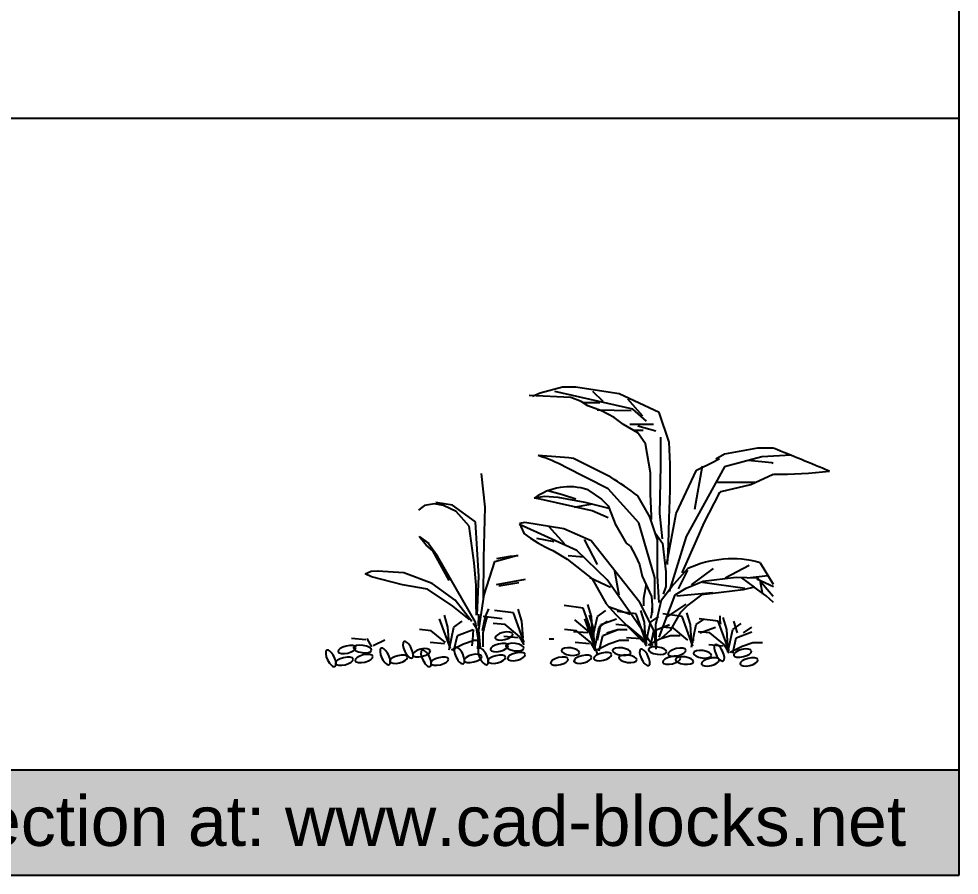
# Model space of a CAD drawing. Header units: millimetres. Extents: x 284148 to 331264, y 78716 to 101523.
# Drawn here: x 325490 to 331264, y 78716 to 83975 of the extents above; entities that cross this region are included whole.
import ezdxf

# ---------------------------------------------------------------- set-up
doc = ezdxf.new("R2010")
doc.units = ezdxf.units.MM
doc.layers.add('www.cad-blocks.net', color=7, linetype='Continuous')
doc.styles.get("Standard").update_dxf_attribs({"font": 'arial.ttf'})

# ---------------------------------------------------------------- blocks, each defined once
blk = doc.blocks.new('A$C69A374FE')
for p, q in [((313.7, 400, 234.6), (302.5, 395.1, 234.6)), ((346, 408.7, 234.6), (313.7, 400, 234.6)), ((448.9, 376.5, 234.6), (334.8, 402.5, 234.6)), ((354.1, 408.7, 234.6), (346, 408.7, 234.6)), ((365.8, 408.7, 234.6), (354.1, 408.7, 234.6)), ((406.8, 402.5, 234.6), (365.8, 408.7, 234.6)), ((405.5, 387.6, 234.6), (390.6, 402.5, 234.6)), ((429.1, 398.8, 234.6), (406.8, 402.5, 234.6)), ((487.4, 371.5, 234.6), (429.1, 398.8, 234.6)), ((358.4, 393.8, 234.6), (297.6, 396.3, 234.6)), ((373.3, 387.6, 234.6), (358.4, 393.8, 234.6)), ((383.2, 381.4, 234.6), (373.3, 387.6, 234.6)), ((400.6, 386, 234.6), (375.8, 386, 234.6)), ((463.8, 366.5, 234.6), (441.5, 391.3, 234.6)), ((403, 374, 234.6), (383.2, 381.4, 234.6)), ((446.5, 374, 234.6), (396.8, 375.2, 234.6)), ((421.7, 364.1, 234.6), (403, 374, 234.6)), ((468.8, 359.1, 234.6), (448.9, 376.5, 234.6)), ((502.3, 328.1, 234.6), (487.4, 371.5, 234.6)), ((435.3, 354.1, 234.6), (421.7, 364.1, 234.6)), ((456.4, 341.8, 234.6), (435.3, 354.1, 234.6)), ((479.2, 354.2, 234.6), (444.4, 354.2, 234.6)), ((464.1, 345.2, 234.6), (450.4, 345.2, 234.6)), ((482.4, 344.2, 234.6), (456.4, 351.7, 234.6)), ((467.6, 325.6, 234.6), (456.4, 341.8, 234.6)), ((489.9, 293.4, 234.6), (489.9, 335.6, 234.6)), ((475, 283.5, 234.6), (467.6, 325.6, 234.6)), ((503.5, 295.9, 234.6), (502.3, 328.1, 234.6)), ((631.3, 319.4, 234.6), (583, 310.8, 234.6)), ((654.4, 319.4, 234.6), (631.3, 319.4, 234.6)), ((416.7, 277.3, 234.6), (362.1, 304.6, 234.6)), ((566.8, 299.6, 234.6), (575.5, 304.6, 234.6)), ((583, 310.8, 234.6), (570.5, 303.3, 234.6)), ((637.5, 307, 234.6), (583, 292.2, 234.6)), ((680.5, 309.2, 234.6), (637.5, 307, 234.6)), ((413, 259.9, 234.6), (349.7, 292.2, 234.6)), ((488.7, 224, 234.6), (489.9, 293.4, 234.6)), ((503.5, 257.4, 234.6), (503.5, 295.9, 234.6)), ((583, 292.2, 234.6), (527.1, 190.5, 234.6)), ((539.5, 230.2, 234.6), (550.7, 293.4, 234.6)), ((542, 287.2, 234.6), (566.8, 299.6, 234.6)), ((617.7, 302.1, 234.6), (652.4, 298.4, 234.6)), ((652.4, 298.4, 234.6), (654.4, 297.7, 234.6)), ((233, 233.2, 234.6), (228, 282.2, 234.6)), ((475, 252.5, 234.6), (475, 283.5, 234.6)), ((512.2, 224, 234.6), (542, 287.2, 234.6)), ((621.4, 266.1, 234.6), (654.4, 281.3, 234.6)), ((573, 269.8, 234.6), (627.6, 269.8, 234.6)), ((578, 256.2, 234.6), (621.4, 266.1, 234.6)), ((319.9, 248.8, 234.6), (305, 246.3, 234.6)), ((339.8, 247.5, 234.6), (319.9, 248.8, 234.6)), ((346, 251.2, 234.6), (324.8, 257.1, 234.6)), ((379.5, 240.1, 234.6), (339.8, 247.5, 234.6)), ((365.8, 245, 234.6), (346, 251.2, 234.6)), ((383.2, 258.7, 234.6), (403, 245, 234.6)), ((457.6, 210.3, 234.6), (413, 259.9, 234.6)), ((473.8, 219, 234.6), (456.4, 250, 234.6)), ((476.2, 220.2, 234.6), (475, 252.5, 234.6)), ((502.3, 216.5, 234.6), (503.5, 257.4, 234.6)), ((553.2, 210.3, 234.6), (575.5, 253.7, 234.6)), ((574.3, 252.5, 234.6), (578, 256.2, 234.6)), ((144.5, 235.7, 234.6), (138.8, 231.3, 234.6)), ((158.9, 238.3, 234.6), (144.5, 235.7, 234.6)), ((172.1, 235.7, 234.6), (158.9, 238.3, 234.6)), ((185.3, 236.3, 234.6), (160.8, 240.2, 234.6)), ((190.9, 227, 234.6), (172.1, 235.7, 234.6)), ((218.8, 211.8, 234.6), (185.3, 236.3, 234.6)), ((313.7, 245, 234.6), (305, 246.3, 234.6)), ((389.4, 227.7, 234.6), (313.7, 245, 234.6)), ((375.7, 235.1, 234.6), (363.3, 232.6, 234.6)), ((390.6, 237.6, 234.6), (375.7, 235.1, 234.6)), ((414.2, 231.4, 234.6), (379.5, 240.1, 234.6)), ((403, 245, 234.6), (413, 235.1, 234.6)), ((413, 235.1, 234.6), (424.1, 206.6, 234.6)), ((138.8, 231.3, 234.6), (135.7, 228.8, 234.6)), ((209.8, 205.6, 234.6), (190.9, 227, 234.6)), ((231.1, 159.2, 234.6), (233, 233.2, 234.6)), ((413, 217.8, 234.6), (389.4, 227.7, 234.6)), ((476.2, 215.3, 234.6), (476.2, 220.2, 234.6)), ((492.4, 186.8, 234.6), (488.7, 224, 234.6)), ((498.6, 150.8, 234.6), (512.2, 224, 234.6)), ((223.9, 131.9, 234.6), (218.8, 211.8, 234.6)), ((291, 211, 234.6), (283.1, 209.5, 234.6)), ((283.1, 209.5, 234.6), (289.5, 195.2, 234.6)), ((367.2, 169.8, 234.6), (283.1, 207.9, 234.6)), ((348.2, 201.5, 234.6), (291, 211, 234.6)), ((424.4, 206.8, 234.6), (439.5, 180.7, 234.6)), ((481.2, 129.7, 234.6), (457.6, 210.3, 234.6)), ((484.9, 185.5, 234.6), (473.8, 219, 234.6)), ((501.1, 179.3, 234.6), (502.3, 216.5, 234.6)), ((542, 184.3, 234.6), (553.2, 210.3, 234.6)), ((217.3, 151.6, 234.6), (209.8, 205.6, 234.6)), ((349.8, 179.3, 234.6), (326, 204.7, 234.6)), ((387.9, 184.1, 234.6), (348.2, 201.5, 234.6)), ((482.4, 194.2, 234.6), (492.4, 180.6, 234.6)), ((147, 177.4, 234.6), (136.9, 190.5, 234.6)), ((136.9, 190.5, 234.6), (150.7, 179.9, 234.6)), ((163.3, 161.6, 234.6), (149.1, 180.9, 234.6)), ((333.9, 182.5, 234.6), (308.5, 187.2, 234.6)), ((397.4, 149.2, 234.6), (378.4, 185.7, 234.6)), ((459.3, 93.6, 234.6), (387.9, 184.1, 234.6)), ((439.5, 180.7, 234.6), (444.5, 176.6, 234.6)), ((484.9, 132.2, 234.6), (484.9, 185.5, 234.6)), ((492.4, 180.6, 234.6), (497.3, 138.4, 234.6)), ((499.8, 149.6, 234.6), (501.1, 179.3, 234.6)), ((527.1, 190.5, 234.6), (502.3, 109.9, 234.6)), ((520.9, 137.2, 234.6), (542, 184.3, 234.6)), ((156.4, 169.2, 234.6), (147, 177.4, 234.6)), ((180.3, 125.9, 234.6), (156.4, 169.2, 234.6)), ((332.3, 169.8, 234.6), (353, 157.1, 234.6)), ((411.7, 127, 234.6), (367.2, 169.8, 234.6)), ((445.2, 176.8, 234.6), (452.7, 162, 234.6)), ((218.8, 64.9, 234.6), (163.3, 161.6, 234.6)), ((219.8, 119, 234.6), (217.3, 151.6, 234.6)), ((230.5, 98.9, 234.6), (231.1, 159.2, 234.6)), ((231.7, 104.9, 234.6), (247.2, 153.8, 234.6)), ((247.2, 153.8, 234.6), (280.7, 162.9, 234.6)), ((250, 157.9, 234.6), (269.5, 161.7, 234.6)), ((269.5, 161.7, 234.6), (281.4, 162.3, 234.6)), ((353, 157.1, 234.6), (389.5, 128.5, 234.6)), ((376.8, 160.3, 234.6), (354.5, 161.9, 234.6)), ((452.7, 162, 234.6), (458.9, 149.6, 234.6)), ((635.1, 152, 234.6), (654.4, 120.7, 234.6)), ((57.8, 135.9, 234.6), (66.6, 139.7, 234.6)), ((66.6, 139.7, 234.6), (77.3, 140.3, 234.6)), ((114.3, 137.1, 234.6), (75.6, 139.7, 234.6)), ((429.2, 104.7, 234.6), (422.9, 139.6, 234.6)), ((458.9, 149.6, 234.6), (462.6, 132.2, 234.6)), ((497.3, 138.4, 234.6), (497.3, 117.3, 234.6)), ((506, 117.3, 234.6), (529.6, 143.4, 234.6)), ((515.9, 113.6, 234.6), (529.6, 140.9, 234.6)), ((534.6, 119.8, 234.6), (566.8, 143.4, 234.6)), ((584.2, 129.7, 234.6), (618.9, 148.3, 234.6)), ((67.2, 131.5, 234.6), (57.8, 135.9, 234.6)), ((112.4, 119.6, 234.6), (67.2, 131.5, 234.6)), ((155.6, 121.6, 234.6), (114.3, 137.1, 234.6)), ((221.4, 75.2, 234.6), (223.9, 131.9, 234.6)), ((249.7, 120.3, 234.6), (292.3, 128.1, 234.6)), ((416.5, 115.8, 234.6), (386.3, 130.1, 234.6)), ((389.5, 128.5, 234.6), (410.1, 92, 234.6)), ((448.2, 74.6, 234.6), (411.7, 127, 234.6)), ((462.6, 132.2, 234.6), (476.2, 102.4, 234.6)), ((481.2, 98.7, 234.6), (481.2, 129.7, 234.6)), ((487.4, 93.8, 234.6), (484.9, 132.2, 234.6)), ((527.1, 114.8, 234.6), (551.9, 124.8, 234.6)), ((551.9, 124.8, 234.6), (600.3, 131, 234.6)), ((600.3, 131, 234.6), (631.3, 129.7, 234.6)), ((607.8, 129.7, 234.6), (626.4, 116.1, 234.6)), ((616.5, 129.7, 234.6), (646.2, 133.4, 234.6)), ((630.1, 128.5, 234.6), (654.9, 117.3, 234.6)), ((631.3, 129.7, 234.6), (654.4, 103.1, 234.6)), ((148.9, 113.3, 234.6), (112.4, 119.6, 234.6)), ((185.9, 88.2, 234.6), (148.9, 113.3, 234.6)), ((189.1, 97.1, 234.6), (155.6, 121.6, 234.6)), ((219.8, 92, 234.6), (219.8, 119, 234.6)), ((253.1, 118.4, 234.6), (282.6, 122.8, 234.6)), ((465.1, 100, 234.6), (468.8, 121, 234.6)), ((491.1, 97.5, 234.6), (506, 117.3, 234.6)), ((497.3, 117.3, 234.6), (493.6, 106.2, 234.6)), ((511, 104.9, 234.6), (527.1, 114.8, 234.6)), ((550.7, 123.5, 234.6), (612.7, 114.8, 234.6)), ((610.2, 112.4, 234.6), (578, 108.6, 234.6)), ((626.4, 116.1, 234.6), (610.2, 112.4, 234.6)), ((643.7, 103.7, 234.6), (626.4, 116.1, 234.6)), ((635.1, 123.5, 234.6), (638.8, 106.2, 234.6)), ((213.6, 66.2, 234.6), (189.1, 97.1, 234.6)), ((223.9, 53.3, 234.6), (231.7, 104.9, 234.6)), ((465.1, 88.8, 234.6), (465.1, 100, 234.6)), ((476.2, 102.4, 234.6), (477.5, 90.1, 234.6)), ((482.4, 61.5, 234.6), (491.1, 97.5, 234.6)), ((497.3, 69, 234.6), (511, 104.9, 234.6)), ((513.5, 103.7, 234.6), (565.6, 108.6, 234.6)), ((549.4, 104.9, 234.6), (529.6, 90.1, 234.6)), ((578, 108.6, 234.6), (549.4, 104.9, 234.6)), ((654.9, 93.8, 234.6), (643.7, 103.7, 234.6)), ((210.4, 68.8, 234.6), (185.9, 88.2, 234.6)), ((220.5, 75.1, 234.6), (219.8, 92, 234.6)), ((238.1, 84.5, 234.6), (233, 73.2, 234.6)), ((286.8, 66.6, 234.6), (281.6, 84, 234.6)), ((376.3, 85.7, 234.6), (348.4, 89.2, 234.6)), ((391.9, 42.2, 234.6), (376.3, 85.7, 234.6)), ((388.5, 73.5, 234.6), (383.2, 91, 234.6)), ((410.1, 92, 234.6), (424.4, 76.2, 234.6)), ((445, 76.2, 234.6), (413.3, 87.3, 234.6)), ((480, 52.4, 234.6), (459.3, 93.6, 234.6)), ((477.5, 90.1, 234.6), (476.2, 76.4, 234.6)), ((477.5, 90.1, 234.6), (477.5, 78.9, 234.6)), ((497.3, 71.5, 234.6), (527.1, 91.3, 234.6)), ((529.6, 90.1, 234.6), (518.4, 78.9, 234.6)), ((182.3, 26.5, 234.6), (166.6, 70.1, 234.6)), ((178.8, 57.9, 234.6), (173.6, 75.3, 234.6)), ((223.6, 76.9, 234.6), (223, 59.4, 234.6)), ((233, 73.2, 234.6), (228.6, 52.5, 234.6)), ((258.1, 70.1, 234.6), (230.2, 73.5, 234.6)), ((233, 62.3, 234.6), (236.8, 73.9, 234.6)), ((274.6, 78.8, 234.6), (246.7, 82.3, 234.6)), ((290.3, 35.2, 234.6), (274.6, 78.8, 234.6)), ((394.5, 26.5, 234.6), (378.8, 70.1, 234.6)), ((391, 57.9, 234.6), (385.8, 75.3, 234.6)), ((390.2, 49.2, 234.6), (388.5, 73.5, 234.6)), ((390.2, 40.5, 234.6), (397.2, 73.5, 234.6)), ((397.2, 73.5, 234.6), (409.4, 82.3, 234.6)), ((402.4, 61.4, 234.6), (425.1, 70.1, 234.6)), ((424.4, 76.2, 234.6), (464.1, 36.5, 234.6)), ((453.8, 77, 234.6), (425.9, 80.5, 234.6)), ((478.4, 30.2, 234.6), (448.2, 74.6, 234.6)), ((469.5, 33.5, 234.6), (453.8, 77, 234.6)), ((466, 64.8, 234.6), (460.7, 82.3, 234.6)), ((474.7, 64.8, 234.6), (486.9, 73.5, 234.6)), ((476.2, 76.4, 234.6), (475, 70.2, 234.6)), ((487.4, 42.9, 234.6), (497.3, 69, 234.6)), ((520.9, 73.5, 234.6), (493, 77, 234.6)), ((518.4, 78.9, 234.6), (503.5, 52.9, 234.6)), ((536.6, 30, 234.6), (520.9, 73.5, 234.6)), ((533.1, 61.4, 234.6), (527.9, 78.8, 234.6)), ((541.8, 61.4, 234.6), (554, 70.1, 234.6)), ((574, 66.6, 234.6), (546.2, 70.1, 234.6)), ((576.6, 67, 234.6), (576.5, 74.3, 234.6)), ((586.2, 54.4, 234.6), (581, 71.8, 234.6)), ((180.6, 33.5, 234.6), (178.8, 57.9, 234.6)), ((180.6, 24.8, 234.6), (187.5, 57.9, 234.6)), ((187.5, 57.9, 234.6), (199.7, 66.6, 234.6)), ((215.4, 63.8, 234.6), (223.6, 51.8, 234.6)), ((225.2, 27.5, 234.6), (218.8, 64.9, 234.6)), ((230.4, 49.5, 234.6), (233, 62.3, 234.6)), ((262.4, 61.4, 234.6), (245, 63.1, 234.6)), ((283.3, 43.9, 234.6), (262.4, 61.4, 234.6)), ((288.5, 42.2, 234.6), (286.8, 66.6, 234.6)), ((385, 50.9, 234.6), (364.1, 68.3, 234.6)), ((392.8, 33.5, 234.6), (391, 57.9, 234.6)), ((392.8, 24.8, 234.6), (399.7, 57.9, 234.6)), ((397.2, 38.7, 234.6), (402.4, 61.4, 234.6)), ((399.7, 57.9, 234.6), (411.9, 66.6, 234.6)), ((441.6, 59.6, 234.6), (424.1, 61.4, 234.6)), ((462.5, 42.2, 234.6), (441.6, 59.6, 234.6)), ((467.7, 40.5, 234.6), (466, 64.8, 234.6)), ((467.7, 31.7, 234.6), (474.7, 64.8, 234.6)), ((479.9, 52.6, 234.6), (502.6, 61.4, 234.6)), ((483.7, 30.5, 234.6), (482.4, 61.5, 234.6)), ((508.7, 56.1, 234.6), (491.3, 57.9, 234.6)), ((529.6, 38.7, 234.6), (508.7, 56.1, 234.6)), ((534.9, 37, 234.6), (533.1, 61.4, 234.6)), ((534.9, 28.3, 234.6), (541.8, 61.4, 234.6)), ((547.1, 49.2, 234.6), (569.7, 57.9, 234.6)), ((589.7, 23, 234.6), (574, 66.6, 234.6)), ((577.5, 61.4, 234.6), (576.6, 67, 234.6)), ((595, 54.4, 234.6), (607.2, 63.1, 234.6)), ((601.9, 49.2, 234.6), (596.6, 66.6, 234.6)), ((610.6, 49.2, 234.6), (622.8, 57.9, 234.6)), ((154.4, 52.6, 234.6), (137, 54.4, 234.6)), ((175.3, 35.2, 234.6), (154.4, 52.6, 234.6)), ((187.5, 23, 234.6), (192.8, 45.7, 234.6)), ((192.8, 45.7, 234.6), (215.4, 54.4, 234.6)), ((215.4, 54.3, 234.6), (214.8, 38.6, 234.6)), ((223.6, 51.8, 234.6), (221.7, 26.1, 234.6)), ((226.5, 27.5, 234.6), (223.9, 53.3, 234.6)), ((230.4, 28.8, 234.6), (230.4, 49.5, 234.6)), ((281.6, 42.2, 234.6), (260.6, 43.9, 234.6)), ((290.3, 31.7, 234.6), (283.3, 43.9, 234.6)), ((366.6, 52.6, 234.6), (349.2, 54.4, 234.6)), ((383.2, 49.2, 234.6), (362.3, 50.9, 234.6)), ((387.5, 35.2, 234.6), (366.6, 52.6, 234.6)), ((391.9, 38.7, 234.6), (385, 50.9, 234.6)), ((399.7, 23, 234.6), (405, 45.7, 234.6)), ((405, 45.7, 234.6), (427.6, 54.4, 234.6)), ((411.1, 49.2, 234.6), (426.8, 54.4, 234.6)), ((426.8, 54.4, 234.6), (433.8, 54.4, 234.6)), ((433.8, 54.4, 234.6), (440.7, 54.4, 234.6)), ((460.7, 40.5, 234.6), (439.8, 42.2, 234.6)), ((469.5, 30, 234.6), (462.5, 42.2, 234.6)), ((474.7, 30, 234.6), (479.9, 52.6, 234.6)), ((483.1, 25.4, 234.6), (480, 52.4, 234.6)), ((488.6, 40.5, 234.6), (504.3, 45.7, 234.6)), ((503.5, 52.9, 234.6), (491.1, 41.7, 234.6)), ((504.3, 45.7, 234.6), (511.3, 45.7, 234.6)), ((511.3, 45.7, 234.6), (518.3, 45.7, 234.6)), ((561.8, 49.2, 234.6), (544.4, 50.9, 234.6)), ((582.8, 31.7, 234.6), (561.8, 49.2, 234.6)), ((588, 30, 234.6), (586.2, 54.4, 234.6)), ((588, 21.3, 234.6), (595, 54.4, 234.6)), ((595, 19.6, 234.6), (600.2, 42.2, 234.6)), ((600.2, 42.2, 234.6), (622.8, 50.9, 234.6)), ((58.8, 39.4, 234.6), (37.9, 41.2, 234.6)), ((67.6, 29, 234.6), (60.6, 41.2, 234.6)), ((69.3, 30.7, 234.6), (86.7, 39.4, 234.6)), ((173.6, 33.5, 234.6), (152.7, 35.2, 234.6)), ((184, 24.8, 234.6), (201.5, 33.5, 234.6)), ((201.5, 33.5, 234.6), (217.2, 38.7, 234.6)), ((214.8, 38.6, 234.6), (213.6, 30.5, 234.6)), ((217.2, 38.7, 234.6), (224.1, 38.7, 234.6)), ((326.5, 40.5, 234.6), (333.5, 40.5, 234.6)), ((385.8, 33.5, 234.6), (364.9, 35.2, 234.6)), ((394.5, 23, 234.6), (387.5, 35.2, 234.6)), ((396.3, 24.8, 234.6), (413.7, 33.5, 234.6)), ((413.7, 33.5, 234.6), (429.4, 38.7, 234.6)), ((429.4, 38.7, 234.6), (436.3, 38.7, 234.6)), ((436.3, 38.7, 234.6), (443.3, 38.7, 234.6)), ((471.2, 31.7, 234.6), (488.6, 40.5, 234.6)), ((536.9, 34.9, 234.6), (536.9, 37.8, 234.6)), ((537.4, 40.5, 234.6), (537, 37.7, 234.6)), ((581, 30, 234.6), (560.1, 31.7, 234.6)), ((589.7, 19.6, 234.6), (582.8, 31.7, 234.6)), ((591.5, 21.3, 234.6), (608.9, 30, 234.6)), ((608.9, 30, 234.6), (624.6, 35.2, 234.6)), ((624.6, 35.2, 234.6), (631.6, 35.2, 234.6)), ((631.6, 35.2, 234.6), (638.5, 35.2, 234.6)), ((398, 17.8, 234.6), (394.5, 26.5, 234.6))]:
    blk.add_line(p, q)
for centre, radius, start, end in [((-4081.8, -11329.2, 234.6), 12574.7, 67.46975, 67.87387), ((237.5, -917.1, 234.6), 1228, 84.1768, 86.5846), ((239.8, 87.3, 234.6), 232.4, 61.7807, 72.2441), ((-912.9, -1700.6, 234.6), 2383.2, 54.931, 56.0891), ((654, 1047.1, 234.6), 765.8, 270.0344, 276.1845), ((356.2, 176.1, 234.6), 86.9, 71.9252, 126.101), ((407.4, 345.5, 234.6), 191.1, 231.8758, 246.857), ((594.1, 4.5, 234.6), 153.1, 74.4853, 114.9241)]:
    blk.add_arc(centre, radius, start, end)
at = {"extrusion": (0, 0, -1)}
for centre, major_axis in [((260.5, 44.8, 234.6), (12.9, 3.1)), ((31.3, 25, 234.6), (12.9, 3.1)), ((53.9, 25.8, 234.6), (13.2, -1.7)), ((87, 14.9, 234.6), (5.9, -11.9)), ((120.4, 24.7, 234.6), (5.9, -11.9)), ((195.5, 16.3, 234.6), (5.9, -11.9)), ((230.3, 14.9, 234.6), (5.9, -11.9)), ((254, 27.8, 234.6), (12.9, 3.1)), ((276.6, 28.6, 234.6), (13.2, -1.7)), ((357.8, 22, 234.6), (13.2, -1.7)), ((432.7, 22, 234.6), (13.2, -1.7)), ((485.1, 23.3, 234.6), (13.2, -1.7)), ((513.7, 21.2, 234.6), (12.9, 3.1)), ((575.4, 20.2, 234.6), (5.9, -11.9)), ((7.6, 12.1, 234.6), (5.9, -11.9)), ((27.3, 7.9, 234.6), (12.9, 3.1)), ((56.2, 11.9, 234.6), (12.9, 3.1)), ((106.7, 10.7, 234.6), (12.9, 3.1)), ((140.1, 20.4, 234.6), (12.9, 3.1)), ((146.8, 12.1, 234.6), (5.9, -11.9)), ((166.5, 7.9, 234.6), (12.9, 3.1)), ((215.2, 12.1, 234.6), (12.9, 3.1)), ((250, 10.7, 234.6), (12.9, 3.1)), ((278.9, 14.6, 234.6), (12.9, 3.1)), ((341.8, 8.1, 234.6), (12.9, 3.1)), ((375.9, 10.7, 234.6), (12.9, 3.1)), ((404.8, 14.6, 234.6), (12.9, 3.1)), ((441.8, 11.5, 234.6), (13.2, -1.7)), ((466.4, 13.6, 234.6), (5.9, -11.9)), ((505.8, 9.4, 234.6), (12.9, 3.1)), ((524.5, 8.9, 234.6), (13.2, -1.7)), ((550.8, 18.1, 234.6), (13.2, -1.7)), ((609.5, 19.9, 234.6), (12.9, 3.1)), ((562.3, 6.8, 234.6), (12.9, 3.1)), ((618.7, 6.8, 234.6), (12.9, 3.1))]:
    blk.add_ellipse(centre, major_axis=major_axis, ratio=0.400146, dxfattribs=at)
blk = doc.blocks.new('FORMAT')
at = {"true_color": 0x546d8e}
h = blk.add_hatch(color=155, dxfattribs=at)
h.set_gradient(color1=(68, 68, 68), color2=(84, 109, 142), tint=1)
h.paths.add_polyline_path([(287877.4, 79361.7), (287877.4, 78715.5), (331264, 78715.5), (331264, 79361.7)])
at = {"color": 155, "true_color": 0x546d8e}
for p, q in [((331264, 78715.5), (331264, 101522.6)), ((287877.4, 83365), (331264, 83365)), ((287877.4, 79361.7), (331264, 79361.7)), ((287877.4, 79361.7), (331264, 79361.7)), ((287877.4, 78715.5), (331264, 78715.5))]:
    blk.add_line(p, q, dxfattribs=at)
at = {"layer": 'www.cad-blocks.net', "insert": (319898.5, 79202.4), "char_height": 307.125, "attachment_point": 1}
blk.add_mtext_dynamic_manual_height_columns('{\\C255;\\c16777215;download more free cad collection at: www.cad-blocks.net}', width=45138.163, gutter_width=12.5, heights=[0], dxfattribs=at)

msp = doc.modelspace()

# ---------------------------------------------------------------- block references
at = {"xscale": 4.199999999999999, "yscale": 4.199999999999999, "zscale": 4.199999999999999}
msp.add_blockref('A$C69A374FE', (327374.3, 79996.4, 656.8), dxfattribs=at)
at = {"layer": 'www.cad-blocks.net'}
msp.add_blockref('FORMAT', (0, 0), dxfattribs=at)

doc.saveas('drawing.dxf')
